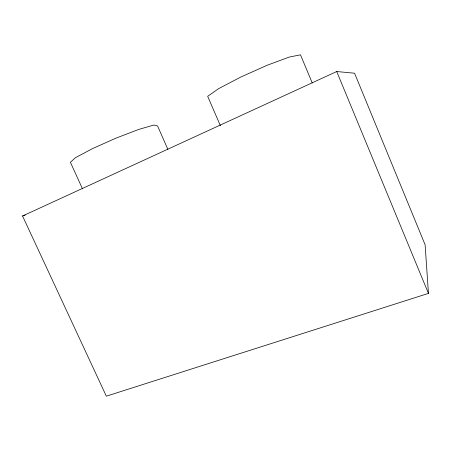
<?xml version="1.0" encoding="UTF-8"?>
<svg xmlns="http://www.w3.org/2000/svg" width="451" height="451" viewBox="0 0 451 451"><rect width="100%" height="100%" fill="white"/><g stroke="black" fill="none" stroke-linecap="round" stroke-linejoin="round"><path stroke-width="0.68" d="M22.55 215.99L336.717 71.534L354.565 73.214L425.118 244.803L428.45 293.387L106.335 396.17L22.55 215.99L25.188 215.065M82.494 188.845L70.401 162.27L75.576 157.613L92.292 148.717L115.879 138.181L138.756 129.414L153.876 125.045L157.562 125.953L167.89 149.371M220.404 125.739L207.669 96.288L218.746 88.588L240.704 77.082L267.099 65.277L289.277 57.063L300.49 54.83L312.233 82.95M336.717 71.534L428.45 293.387"/></g></svg>
